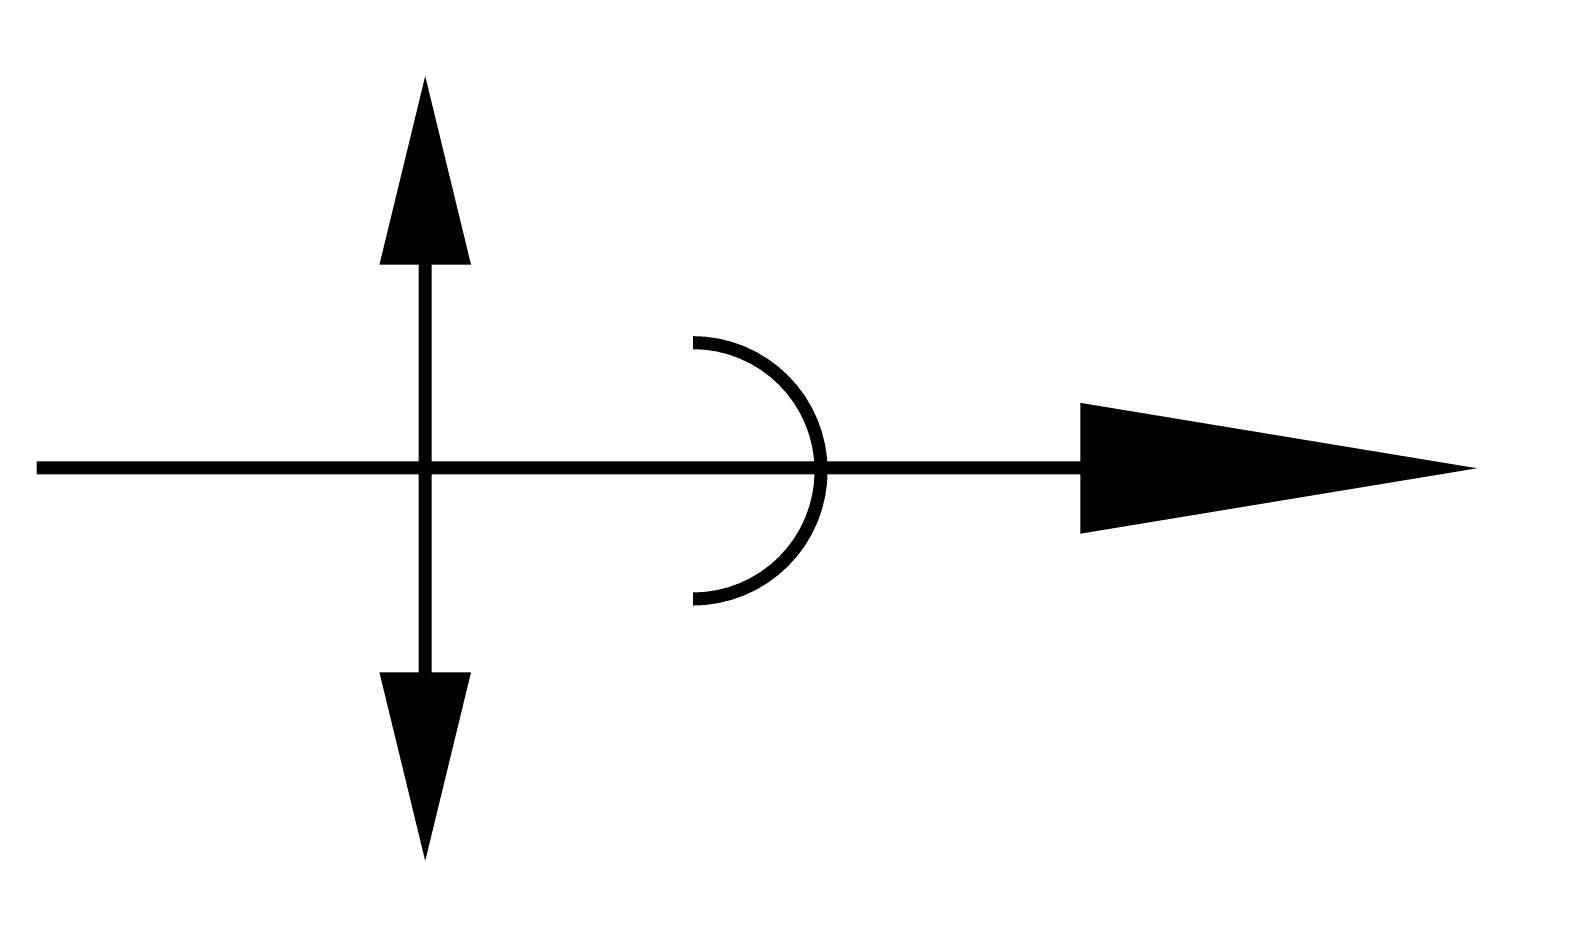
# Model space of a CAD drawing. Extents: x -0.1 to 11.5, y -0.3 to 6.3.
import ezdxf

# ---------------------------------------------------------------- set-up
doc = ezdxf.new("R2010")
doc.units = 0
doc.header["$MEASUREMENT"] = 0
doc.layers.get('0').update_dxf_attribs({"linetype": 'CONTINUOUS'})

msp = doc.modelspace()

# ---------------------------------------------------------------- linework, layer by layer
for points in [[(2.966, 4.555, 0.7, 0, 0), (2.966, 5.997, 0, 0, 0)], [(11.001, 3, 0, 1, 0), (7.969, 3, 1, 1, 0)], [(2.966, 1.441, 0.7, 0, 0), (2.966, 0, 0, 0, 0)]]:
    msp.add_lwpolyline(points, format="xyseb")
at = {"const_width": 0.1}
for points in [[(2.966, 4.749), (2.966, 0.976)], [(-0.001, 3.004), (8.127, 3.004)]]:
    msp.add_lwpolyline(points, dxfattribs=at)
msp.add_lwpolyline([(5.01, 3.96, -1), (5.01, 2.001, 1)], format="xyb", dxfattribs=at)

doc.saveas('drawing.dxf')
